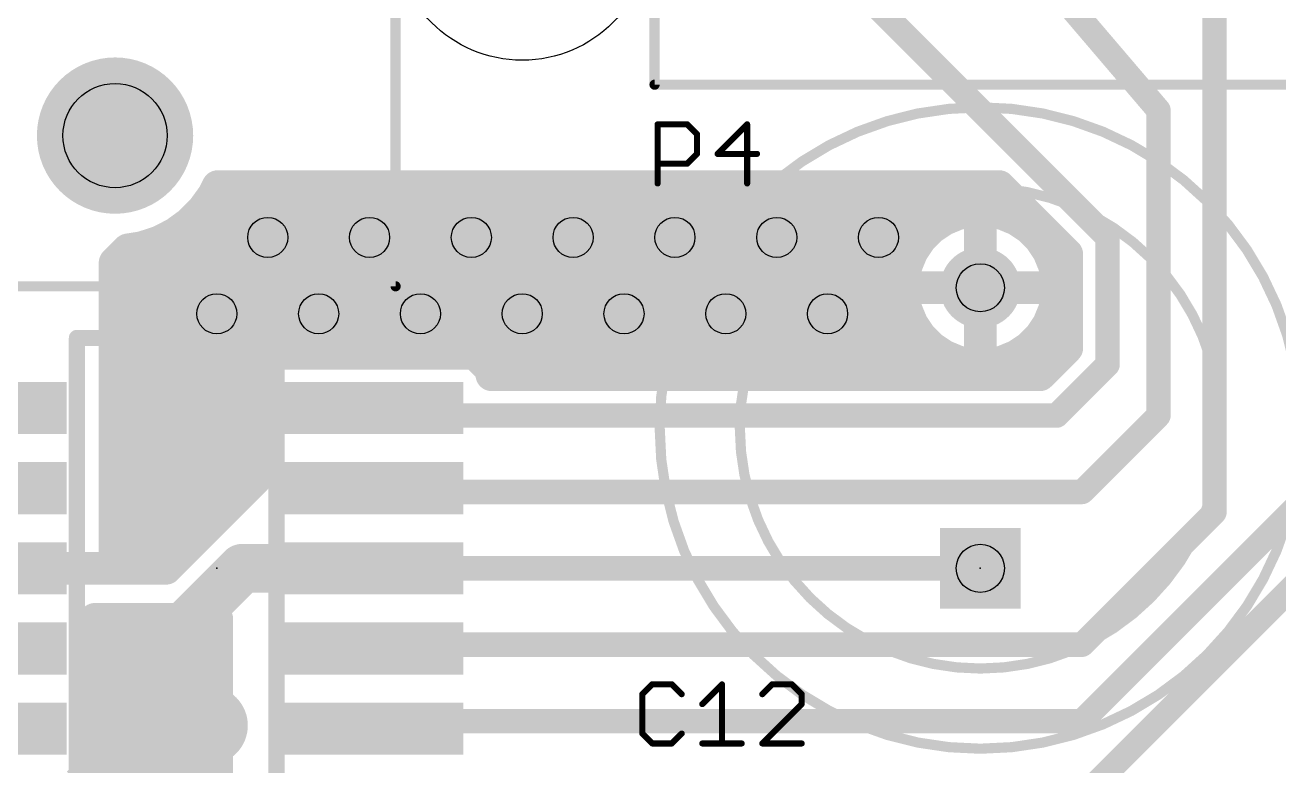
# Model space of a CAD drawing. Extents: x -1 to 68.6, y -1.7 to 63.5.
# Drawn here: x 9.04 to 24.68, y 44.84 to 54.08 of the extents above; entities that cross this region are included whole.
import ezdxf

# ---------------------------------------------------------------- set-up
doc = ezdxf.new("R2010")
doc.units = 0
for name, color, linetype in [('1', 22, 'CONTINUOUS'), ('17', 82, 'CONTINUOUS'), ('18', 82, 'CONTINUOUS'), ('20', 7, 'CONTINUOUS'), ('21', 253, 'CONTINUOUS'), ('23', 7, 'CONTINUOUS'), ('25', 253, 'CONTINUOUS'), ('31', 253, 'CONTINUOUS'), ('44', 253, 'CONTINUOUS')]:
    doc.layers.add(name, color=color, linetype=linetype)

# ---------------------------------------------------------------- blocks, each defined once
blk = doc.blocks.new('SQUAREP')
blk.add_solid([(-0.5, -0.5), (0.5, -0.5), (-0.5, 0.5), (0.5, 0.5)])
blk = doc.blocks.new('ROUNDP')
at = {"const_width": 0.5}
blk.add_lwpolyline([(0, -0.25, 1), (0, 0.25, 1), (0, -0.25)], format="xyb", dxfattribs=at)
blk = doc.blocks.new('RECT')
blk.add_solid([(-0.5, -0.5), (0.5, -0.5), (-0.5, 0.5), (0.5, 0.5)])
blk = doc.blocks.new('ROUNDV')
at = {"const_width": 0.5}
blk.add_lwpolyline([(0, -0.25, 1), (0, 0.25, 1), (0, -0.25)], format="xyb", dxfattribs=at)

msp = doc.modelspace()

# ---------------------------------------------------------------- linework, layer by layer
at = {"layer": '1'}
for points, const_width in [([(23.876, 48.006), (23.876, 55.245)], 0.3048), ([(22.5425, 51.435), (18.796, 55.1815)], 0.3048), ([(23.1775, 53.0225), (21.336, 55.1815)], 0.3048), ([(21.59, 43.815), (31.496, 53.721)], 0.3048), ([(23.1775, 49.2125), (23.1775, 53.0225)], 0.3048), ([(11.3849, 51.9544), (11.4438, 52.07)], 0.4064), ([(11.4438, 52.07), (21.1891, 52.07)], 0.4064), ([(21.1891, 52.07), (22.0345, 51.2246)], 0.4064), ([(11.2524, 51.772), (11.3849, 51.9544)], 0.4064), ([(11.418, 52.0192), (21.2399, 52.0192)], 0.4064), ([(22.225, 45.4025), (28.8925, 52.07)], 0.3048), ([(11.093, 51.6126), (11.2524, 51.772)], 0.4064), ([(20.8604, 51.7679), (20.6749, 51.731)], 0.4064), ([(20.955, 51.7679), (20.8604, 51.7679)], 0.4064), ([(20.955, 51.7679), (20.955, 50.8075)], 0.4064), ([(20.955, 50.8075), (20.955, 51.7679)], 0.4064), ([(21.0496, 51.7679), (20.955, 51.7679)], 0.4064), ([(21.2351, 51.731), (21.0496, 51.7679)], 0.4064), ([(10.9106, 51.4801), (11.093, 51.6126)], 0.4064), ([(11.0932, 51.6128), (20.4315, 51.6128)], 0.4064), ([(20.5001, 51.6586), (20.3428, 51.5535)], 0.4064), ([(20.6749, 51.731), (20.5001, 51.6586)], 0.4064), ([(20.955, 51.6128), (20.955, 51.6128)], 0.4064), ([(21.4099, 51.6586), (21.2351, 51.731)], 0.4064), ([(21.5672, 51.5535), (21.4099, 51.6586)], 0.4064), ([(21.4785, 51.6128), (21.6463, 51.6128)], 0.4064), ([(10.7098, 51.3777), (10.9106, 51.4801)], 0.4064), ([(20.209, 51.4197), (20.1039, 51.2624)], 0.4064), ([(20.3428, 51.5535), (20.209, 51.4197)], 0.4064), ([(21.701, 51.4197), (21.5672, 51.5535)], 0.4064), ([(21.8061, 51.2624), (21.701, 51.4197)], 0.4064), ([(10.16, 51.1175), (10.3233, 51.2808)], 0.4064), ([(10.3233, 51.2808), (10.4954, 51.3081)], 0.4064), ([(10.4954, 51.3081), (10.7098, 51.3777)], 0.4064), ([(20.1039, 51.2624), (20.0315, 51.0876)], 0.4064), ([(21.8785, 51.0876), (21.8061, 51.2624)], 0.4064), ([(22.5425, 49.8475), (22.5425, 51.435)], 0.3048), ([(10.16, 47.3075), (10.16, 51.1175)], 0.4064), ([(10.2489, 51.2064), (20.0807, 51.2064)], 0.4064), ([(20.955, 51.2064), (20.955, 51.2064)], 0.4064), ([(21.8293, 51.2064), (22.0345, 51.2064)], 0.4064), ([(22.0345, 51.2246), (22.0345, 50.0579)], 0.4064), ([(20.0315, 51.0876), (19.9946, 50.9021)], 0.4064), ([(21.9154, 50.9021), (21.8785, 51.0876)], 0.4064), ([(10.16, 50.8), (19.9946, 50.8)], 0.4064), ([(19.9946, 50.9021), (19.9946, 50.8075)], 0.4064), ([(19.9946, 50.8075), (20.955, 50.8075)], 0.4064), ([(20.955, 50.8075), (19.9946, 50.8075)], 0.4064), ([(19.9946, 50.8075), (19.9946, 50.7129)], 0.4064), ([(20.955, 50.8075), (20.955, 50.8075)], 0.4064), ([(20.955, 50.8075), (20.955, 50.8075)], 0.4064), ([(20.955, 49.8471), (20.955, 50.8075)], 0.4064), ([(20.955, 50.8075), (20.955, 50.8075)], 0.4064), ([(20.955, 50.8075), (20.955, 49.8471)], 0.4064), ([(21.9154, 50.8075), (20.955, 50.8075)], 0.4064), ([(20.955, 50.8075), (20.955, 50.8075)], 0.4064), ([(20.955, 50.8075), (21.9154, 50.8075)], 0.4064), ([(20.955, 50.8), (20.955, 50.8)], 0.4064), ([(21.9154, 50.8075), (21.9154, 50.9021)], 0.4064), ([(21.9154, 50.7129), (21.9154, 50.8075)], 0.4064), ([(21.9154, 50.8), (22.0345, 50.8)], 0.4064), ([(19.9946, 50.7129), (20.0315, 50.5274)], 0.4064), ([(21.8785, 50.5274), (21.9154, 50.7129)], 0.4064), ([(20.0315, 50.5274), (20.1039, 50.3526)], 0.4064), ([(21.8061, 50.3526), (21.8785, 50.5274)], 0.4064), ([(10.16, 50.3936), (20.0869, 50.3936)], 0.4064), ([(20.1039, 50.3526), (20.209, 50.1953)], 0.4064), ([(20.955, 50.3936), (20.955, 50.3936)], 0.4064), ([(21.701, 50.1953), (21.8061, 50.3526)], 0.4064), ([(21.8231, 50.3936), (22.0345, 50.3936)], 0.4064), ([(20.209, 50.1953), (20.3428, 50.0615)], 0.4064), ([(21.5672, 50.0615), (21.701, 50.1953)], 0.4064), ([(20.3428, 50.0615), (20.5001, 49.9564)], 0.4064), ([(21.4099, 49.9564), (21.5672, 50.0615)], 0.4064), ([(22.0345, 50.0579), (21.6971, 49.7205)], 0.4064), ([(10.16, 49.9872), (12.1068, 49.9872)], 0.4064), ([(12.1077, 49.9881), (11.8994, 49.7798)], 0.4064), ([(14.6523, 49.9881), (12.1077, 49.9881)], 0.4064), ([(14.8606, 49.7798), (14.6523, 49.9881)], 0.4064), ([(14.6532, 49.9872), (20.454, 49.9872)], 0.4064), ([(20.5001, 49.9564), (20.6749, 49.884)], 0.4064), ([(20.6749, 49.884), (20.8604, 49.8471)], 0.4064), ([(20.955, 49.9872), (20.955, 49.9872)], 0.4064), ([(21.0496, 49.8471), (21.2351, 49.884)], 0.4064), ([(21.2351, 49.884), (21.4099, 49.9564)], 0.4064), ([(21.456, 49.9872), (21.9638, 49.9872)], 0.4064), ([(11.8994, 49.7798), (11.8994, 48.8352)], 0.4064), ([(14.8606, 49.7205), (14.8606, 49.7798)], 0.4064), ([(21.6971, 49.7205), (14.8606, 49.7205)], 0.4064), ([(20.8604, 49.8471), (20.955, 49.8471)], 0.4064), ([(20.955, 49.8471), (21.0496, 49.8471)], 0.4064), ([(21.9075, 49.2125), (22.5425, 49.8475)], 0.3048), ([(10.16, 49.5808), (11.8994, 49.5808)], 0.4064), ([(13.38, 49.3075), (13.475, 49.2125)], 0.3048), ([(10.16, 49.1744), (11.8994, 49.1744)], 0.4064), ([(13.475, 49.2125), (21.9075, 49.2125)], 0.3048), ([(22.225, 48.26), (23.1775, 49.2125)], 0.3048), ([(10.16, 48.768), (11.8994, 48.768)], 0.4064), ([(11.8994, 48.8352), (11.9271, 48.8075)], 0.4064), ([(11.9271, 48.8075), (11.8994, 48.7798)], 0.4064), ([(11.8994, 48.7798), (11.8994, 48.4119)], 0.4064), ([(10.16, 48.3616), (11.8491, 48.3616)], 0.4064), ([(11.8994, 48.4119), (10.795, 47.3075)], 0.4064), ([(13.38, 48.3075), (13.4275, 48.26)], 0.3048), ([(13.4275, 48.26), (22.225, 48.26)], 0.3048), ([(10.16, 47.9552), (11.4427, 47.9552)], 0.4064), ([(22.225, 46.355), (23.876, 48.006)], 0.3048), ([(10.16, 47.5488), (11.0363, 47.5488)], 0.4064), ([(11.7475, 47.3075), (11.1125, 46.6725)], 0.6096), ([(13.38, 47.3075), (11.7475, 47.3075)], 0.6096), ([(8.43, 47.3075), (10.16, 47.3075)], 0.4064), ([(10.795, 47.3075), (10.16, 47.3075)], 0.4064), ([(13.38, 47.3075), (20.955, 47.3075)], 0.3048), ([(9.9106, 45.8352), (9.9106, 46.6725)], 0.4064), ([(9.9106, 46.6725), (11.43, 46.6725)], 0.4064), ([(11.43, 46.6725), (11.43, 44.4547)], 0.4064), ([(9.9106, 46.3296), (11.43, 46.3296)], 0.4064), ([(13.38, 46.3075), (13.4275, 46.355)], 0.3048), ([(13.4275, 46.355), (22.225, 46.355)], 0.3048), ([(9.8829, 45.8075), (9.9106, 45.8352)], 0.4064), ([(9.9106, 45.7798), (9.8829, 45.8075)], 0.4064), ([(9.9106, 45.9232), (11.43, 45.9232)], 0.4064), ([(9.9106, 44.8352), (9.9106, 45.7798)], 0.4064), ([(9.9106, 45.5168), (11.43, 45.5168)], 0.4064), ([(13.38, 45.3075), (13.475, 45.4025)], 0.3048), ([(13.475, 45.4025), (22.225, 45.4025)], 0.3048), ([(9.9106, 45.1104), (11.43, 45.1104)], 0.4064), ([(9.7023, 44.6269), (9.9106, 44.8352)], 0.4064), ([(9.7794, 44.704), (11.43, 44.704)], 0.4064)]:
    msp.add_lwpolyline(points, dxfattribs=dict(at, const_width=const_width))
for points, const_width in [([(23.2537, 53.0225, 1), (23.1013, 53.0225)], 0.1524), ([(23.1195, 52.9731, 1), (23.2355, 53.0719)], 0.1524), ([(11.4438, 52.1716, 1), (11.4438, 51.9684)], 0.2032), ([(11.5344, 52.0239, 1), (11.3533, 52.1161)], 0.2032), ([(21.2609, 52.1418, 1), (21.1172, 51.9982)], 0.2032), ([(21.1891, 51.9684, 1), (21.1891, 52.1716)], 0.2032), ([(11.2944, 52.0005, 1), (11.4755, 51.9082)], 0.2032), ([(11.4671, 51.8946, 1), (11.3027, 52.0141)], 0.2032), ([(11.418, 52.1208, 1), (11.418, 51.9176)], 0.2032), ([(21.2399, 51.9176, 1), (21.2399, 52.1208)], 0.2032), ([(11.3243, 51.7001, 1), (11.1806, 51.8438)], 0.2032), ([(20.8604, 51.8695, 1), (20.8604, 51.6663)], 0.2032), ([(20.8802, 51.6682, 1), (20.8406, 51.8675)], 0.2032), ([(21.0566, 51.7679, 1), (20.8534, 51.7679)], 0.2032), ([(21.0566, 51.7679, 1), (20.8534, 51.7679)], 0.2032), ([(20.955, 51.8695, 1), (20.955, 51.6663)], 0.2032), ([(21.0694, 51.8675, 1), (21.0298, 51.6682)], 0.2032), ([(20.955, 51.6663, 1), (20.955, 51.8695)], 0.2032), ([(21.0496, 51.6663, 1), (21.0496, 51.8695)], 0.2032), ([(11.0212, 51.6844, 1), (11.1649, 51.5407)], 0.2032), ([(11.0932, 51.7144, 1), (11.0932, 51.5112)], 0.2032), ([(11.1527, 51.5304, 1), (11.0333, 51.6948)], 0.2032), ([(11.1702, 51.8317, 1), (11.3346, 51.7123)], 0.2032), ([(20.4612, 51.7525, 1), (20.539, 51.5647)], 0.2032), ([(20.4315, 51.5112, 1), (20.4315, 51.7144)], 0.2032), ([(20.5565, 51.5741, 1), (20.4436, 51.7431)], 0.2032), ([(20.655, 51.8306, 1), (20.6947, 51.6313)], 0.2032), ([(20.7137, 51.6371, 1), (20.636, 51.8249)], 0.2032), ([(20.955, 51.7144, 1), (20.955, 51.5112)], 0.2032), ([(20.955, 51.5112, 1), (20.955, 51.7144)], 0.2032), ([(21.274, 51.8249, 1), (21.1963, 51.6371)], 0.2032), ([(21.2153, 51.6313, 1), (21.255, 51.8306)], 0.2032), ([(21.4664, 51.7431, 1), (21.3535, 51.5741)], 0.2032), ([(21.371, 51.5647, 1), (21.4488, 51.7525)], 0.2032), ([(21.4785, 51.7144, 1), (21.4785, 51.5112)], 0.2032), ([(21.6463, 51.5112, 1), (21.6463, 51.7144)], 0.2032), ([(10.8509, 51.5623, 1), (10.9704, 51.3979)], 0.2032), ([(10.9568, 51.3895, 1), (10.8645, 51.5706)], 0.2032), ([(20.2935, 51.3633, 1), (20.1245, 51.4762)], 0.2032), ([(20.2863, 51.638, 1), (20.3992, 51.469)], 0.2032), ([(20.4146, 51.4816, 1), (20.2709, 51.6253)], 0.2032), ([(21.6391, 51.6253, 1), (21.4954, 51.4816)], 0.2032), ([(21.5108, 51.469, 1), (21.6237, 51.638)], 0.2032), ([(21.7855, 51.4762, 1), (21.6165, 51.3633)], 0.2032), ([(10.3074, 51.3812, 1), (10.3392, 51.1805)], 0.2032), ([(10.3952, 51.209, 1), (10.2515, 51.3527)], 0.2032), ([(10.464, 51.4047, 1), (10.5268, 51.2114)], 0.2032), ([(10.5113, 51.2077, 1), (10.4795, 51.4084)], 0.2032), ([(10.6636, 51.4683, 1), (10.7559, 51.2872)], 0.2032), ([(10.7412, 51.2811, 1), (10.6784, 51.4744)], 0.2032), ([(20.1978, 51.2235, 1), (20.01, 51.3013)], 0.2032), ([(20.1372, 51.4916, 1), (20.2809, 51.3479)], 0.2032), ([(21.6291, 51.3479, 1), (21.7728, 51.4916)], 0.2032), ([(21.9, 51.3013, 1), (21.7122, 51.2235)], 0.2032), ([(22.6187, 51.435, 1), (22.4663, 51.435)], 0.1524), ([(22.4886, 51.3811, 1), (22.5964, 51.4889)], 0.1524), ([(10.2616, 51.1175, 1), (10.0584, 51.1175)], 0.2032), ([(10.2489, 51.308, 1), (10.2489, 51.1048)], 0.2032), ([(20.0194, 51.3189, 1), (20.1884, 51.206)], 0.2032), ([(20.0807, 51.1048, 1), (20.0807, 51.308)], 0.2032), ([(20.955, 51.308, 1), (20.955, 51.1048)], 0.2032), ([(20.955, 51.1048, 1), (20.955, 51.308)], 0.2032), ([(21.7216, 51.206, 1), (21.8906, 51.3189)], 0.2032), ([(21.8293, 51.308, 1), (21.8293, 51.1048)], 0.2032), ([(22.1361, 51.2246, 1), (21.9329, 51.2246)], 0.2032), ([(21.9627, 51.1527, 1), (22.1063, 51.2964)], 0.2032), ([(22.0345, 51.1048, 1), (22.0345, 51.308)], 0.2032), ([(10.0882, 51.1893, 1), (10.2318, 51.0457)], 0.2032), ([(19.9376, 51.1265, 1), (20.1254, 51.0488)], 0.2032), ([(20.1312, 51.0678, 1), (19.9319, 51.1075)], 0.2032), ([(21.9781, 51.1075, 1), (21.7788, 51.0678)], 0.2032), ([(21.7846, 51.0488, 1), (21.9724, 51.1265)], 0.2032), ([(10.16, 50.9016, 1), (10.16, 50.6984)], 0.2032), ([(20.0962, 50.9021, 1), (19.893, 50.9021)], 0.2032), ([(19.9946, 50.9091, 1), (19.9946, 50.7059)], 0.2032), ([(19.9946, 50.9091, 1), (19.9946, 50.7059)], 0.2032), ([(20.0962, 50.8075, 1), (19.893, 50.8075)], 0.2032), ([(19.895, 50.9219, 1), (20.0942, 50.8823)], 0.2032), ([(19.9946, 50.6984, 1), (19.9946, 50.9016)], 0.2032), ([(20.955, 50.9091, 1), (20.955, 50.7059)], 0.2032), ([(21.0566, 50.8075, 1), (20.8534, 50.8075)], 0.2032), ([(21.0566, 50.8075, 1), (20.8534, 50.8075)], 0.2032), ([(20.955, 50.9091, 1), (20.955, 50.7059)], 0.2032), ([(21.0566, 50.8075, 1), (20.8534, 50.8075)], 0.2032), ([(20.955, 50.9091, 1), (20.955, 50.7059)], 0.2032), ([(21.0566, 50.8075, 1), (20.8534, 50.8075)], 0.2032), ([(20.955, 50.9091, 1), (20.955, 50.7059)], 0.2032), ([(20.955, 50.9016, 1), (20.955, 50.6984)], 0.2032), ([(20.955, 50.7059, 1), (20.955, 50.9091)], 0.2032), ([(20.955, 50.7059, 1), (20.955, 50.9091)], 0.2032), ([(20.955, 50.7059, 1), (20.955, 50.9091)], 0.2032), ([(20.955, 50.7059, 1), (20.955, 50.9091)], 0.2032), ([(20.955, 50.6984, 1), (20.955, 50.9016)], 0.2032), ([(22.017, 50.9021, 1), (21.8138, 50.9021)], 0.2032), ([(22.017, 50.8075, 1), (21.8138, 50.8075)], 0.2032), ([(21.9154, 50.9016, 1), (21.9154, 50.6984)], 0.2032), ([(21.8157, 50.8823, 1), (22.015, 50.9219)], 0.2032), ([(21.9154, 50.7059, 1), (21.9154, 50.9091)], 0.2032), ([(21.9154, 50.7059, 1), (21.9154, 50.9091)], 0.2032), ([(22.0345, 50.6984, 1), (22.0345, 50.9016)], 0.2032), ([(19.893, 50.8075, 1), (20.0962, 50.8075)], 0.2032), ([(20.0942, 50.7327, 1), (19.895, 50.6931)], 0.2032), ([(20.8534, 50.8075, 1), (21.0566, 50.8075)], 0.2032), ([(20.8534, 50.8075, 1), (21.0566, 50.8075)], 0.2032), ([(20.8534, 50.8075, 1), (21.0566, 50.8075)], 0.2032), ([(20.8534, 50.8075, 1), (21.0566, 50.8075)], 0.2032), ([(21.8138, 50.8075, 1), (22.017, 50.8075)], 0.2032), ([(22.015, 50.6931, 1), (21.8157, 50.7327)], 0.2032), ([(19.893, 50.7129, 1), (20.0962, 50.7129)], 0.2032), ([(20.1254, 50.5662, 1), (19.9376, 50.4885)], 0.2032), ([(21.9724, 50.4885, 1), (21.7846, 50.5662)], 0.2032), ([(21.8138, 50.7129, 1), (22.017, 50.7129)], 0.2032), ([(10.16, 50.4952, 1), (10.16, 50.292)], 0.2032), ([(19.9319, 50.5075, 1), (20.1312, 50.5472)], 0.2032), ([(20.1884, 50.409, 1), (20.0194, 50.2961)], 0.2032), ([(20.0869, 50.292, 1), (20.0869, 50.4952)], 0.2032), ([(20.955, 50.4952, 1), (20.955, 50.292)], 0.2032), ([(20.955, 50.292, 1), (20.955, 50.4952)], 0.2032), ([(21.8231, 50.4952, 1), (21.8231, 50.292)], 0.2032), ([(21.8906, 50.2961, 1), (21.7216, 50.409)], 0.2032), ([(21.7788, 50.5472, 1), (21.9781, 50.5075)], 0.2032), ([(22.0345, 50.292, 1), (22.0345, 50.4952)], 0.2032), ([(20.01, 50.3137, 1), (20.1978, 50.3915)], 0.2032), ([(20.2809, 50.2671, 1), (20.1372, 50.1234)], 0.2032), ([(21.7728, 50.1234, 1), (21.6291, 50.2671)], 0.2032), ([(21.7122, 50.3915, 1), (21.9, 50.3137)], 0.2032), ([(20.1245, 50.1388, 1), (20.2935, 50.2517)], 0.2032), ([(20.3992, 50.146, 1), (20.2863, 49.977)], 0.2032), ([(20.2709, 49.9897, 1), (20.4146, 50.1334)], 0.2032), ([(21.4954, 50.1334, 1), (21.6391, 49.9897)], 0.2032), ([(21.6237, 49.977, 1), (21.5108, 50.146)], 0.2032), ([(21.6165, 50.2517, 1), (21.7855, 50.1388)], 0.2032), ([(22.1063, 49.9861, 1), (21.9627, 50.1298)], 0.2032), ([(10.16, 50.0888, 1), (10.16, 49.8856)], 0.2032), ([(12.1077, 50.0897, 1), (12.1077, 49.8865)], 0.2032), ([(12.1795, 49.9163, 1), (12.0359, 50.0599)], 0.2032), ([(12.1068, 49.8856, 1), (12.1068, 50.0888)], 0.2032), ([(14.7241, 50.0599, 1), (14.5805, 49.9163)], 0.2032), ([(14.6532, 50.0888, 1), (14.6532, 49.8856)], 0.2032), ([(14.6523, 49.8865, 1), (14.6523, 50.0897)], 0.2032), ([(20.539, 50.0503, 1), (20.4612, 49.8625)], 0.2032), ([(20.4436, 49.8719, 1), (20.5565, 50.0409)], 0.2032), ([(20.454, 49.8856, 1), (20.454, 50.0888)], 0.2032), ([(20.6947, 49.9837, 1), (20.655, 49.7844)], 0.2032), ([(20.636, 49.7901, 1), (20.7137, 49.9779)], 0.2032), ([(20.955, 50.0888, 1), (20.955, 49.8856)], 0.2032), ([(20.955, 49.8856, 1), (20.955, 50.0888)], 0.2032), ([(21.1963, 49.9779, 1), (21.274, 49.7901)], 0.2032), ([(21.255, 49.7844, 1), (21.2153, 49.9837)], 0.2032), ([(21.3535, 50.0409, 1), (21.4664, 49.8719)], 0.2032), ([(21.456, 50.0888, 1), (21.456, 49.8856)], 0.2032), ([(21.4488, 49.8625, 1), (21.371, 50.0503)], 0.2032), ([(21.9329, 50.0579, 1), (22.1361, 50.0579)], 0.2032), ([(21.9638, 49.8856, 1), (21.9638, 50.0888)], 0.2032), ([(12.001, 49.7798, 1), (11.7978, 49.7798)], 0.2032), ([(11.8276, 49.8516, 1), (11.9712, 49.708)], 0.2032), ([(14.9622, 49.7798, 1), (14.759, 49.7798)], 0.2032), ([(14.8606, 49.8221, 1), (14.8606, 49.6189)], 0.2032), ([(14.7888, 49.708, 1), (14.9324, 49.8516)], 0.2032), ([(20.8604, 49.9487, 1), (20.8604, 49.7455)], 0.2032), ([(20.8406, 49.7475, 1), (20.8802, 49.9467)], 0.2032), ([(20.955, 49.9487, 1), (20.955, 49.7455)], 0.2032), ([(20.8534, 49.8471, 1), (21.0566, 49.8471)], 0.2032), ([(20.8534, 49.8471, 1), (21.0566, 49.8471)], 0.2032), ([(21.0298, 49.9467, 1), (21.0694, 49.7475)], 0.2032), ([(20.955, 49.7455, 1), (20.955, 49.9487)], 0.2032), ([(21.0496, 49.7455, 1), (21.0496, 49.9487)], 0.2032), ([(21.6971, 49.6189, 1), (21.6971, 49.8221)], 0.2032), ([(22.4663, 49.8475, 1), (22.6187, 49.8475)], 0.1524), ([(22.5964, 49.7936, 1), (22.4886, 49.9014)], 0.1524), ([(10.16, 49.6824, 1), (10.16, 49.4792)], 0.2032), ([(11.8994, 49.4792, 1), (11.8994, 49.6824)], 0.2032), ([(14.759, 49.7205, 1), (14.9622, 49.7205)], 0.2032), ([(21.6252, 49.7923, 1), (21.7689, 49.6487)], 0.2032), ([(13.4339, 49.3614, 1), (13.3261, 49.2536)], 0.1524), ([(10.16, 49.276, 1), (10.16, 49.0728)], 0.2032), ([(11.8994, 49.0728, 1), (11.8994, 49.276)], 0.2032), ([(13.475, 49.2887, 1), (13.475, 49.1363)], 0.1524), ([(13.4211, 49.1586, 1), (13.5289, 49.2664)], 0.1524), ([(21.8536, 49.2664, 1), (21.9614, 49.1586)], 0.1524), ([(21.9075, 49.1363, 1), (21.9075, 49.2887)], 0.1524), ([(23.1013, 49.2125, 1), (23.2537, 49.2125)], 0.1524), ([(23.2314, 49.1586, 1), (23.1236, 49.2664)], 0.1524), ([(10.16, 48.8696, 1), (10.16, 48.6664)], 0.2032), ([(12.001, 48.7798, 1), (11.7978, 48.7798)], 0.2032), ([(11.9712, 48.907, 1), (11.8276, 48.7634)], 0.2032), ([(11.9989, 48.7357, 1), (11.8553, 48.8793)], 0.2032), ([(11.8553, 48.7357, 1), (11.9989, 48.8793)], 0.2032), ([(11.8994, 48.6664, 1), (11.8994, 48.8696)], 0.2032), ([(11.8276, 48.8516, 1), (11.9712, 48.7079)], 0.2032), ([(11.7978, 48.8352, 1), (12.001, 48.8352)], 0.2032), ([(10.16, 48.4632, 1), (10.16, 48.26)], 0.2032), ([(11.7978, 48.4119, 1), (12.001, 48.4119)], 0.2032), ([(11.9712, 48.3401, 1), (11.8276, 48.4837)], 0.2032), ([(11.8491, 48.26, 1), (11.8491, 48.4632)], 0.2032), ([(13.4339, 48.3614, 1), (13.3261, 48.2536)], 0.1524), ([(13.4275, 48.3362, 1), (13.4275, 48.1838)], 0.1524), ([(13.3736, 48.2061, 1), (13.4814, 48.3139)], 0.1524), ([(22.1711, 48.3139, 1), (22.2789, 48.2061)], 0.1524), ([(22.225, 48.1838, 1), (22.225, 48.3362)], 0.1524), ([(10.16, 48.0568, 1), (10.16, 47.8536)], 0.2032), ([(11.4427, 47.8536, 1), (11.4427, 48.0568)], 0.2032), ([(23.7998, 48.006, 1), (23.9522, 48.006)], 0.1524), ([(23.9299, 47.9521, 1), (23.8221, 48.0599)], 0.1524), ([(10.16, 47.6504, 1), (10.16, 47.4472)], 0.2032), ([(11.0363, 47.4472, 1), (11.0363, 47.6504)], 0.2032), ([(11.7475, 47.4599, 1), (11.7475, 47.1551)], 0.3048), ([(11.8553, 47.1997, 1), (11.6397, 47.4153)], 0.3048), ([(13.38, 47.1551, 1), (13.38, 47.4599)], 0.3048), ([(10.16, 47.4091, 1), (10.16, 47.2059)], 0.2032), ([(10.0584, 47.3075, 1), (10.2616, 47.3075)], 0.2032), ([(10.16, 47.2059, 1), (10.16, 47.4091)], 0.2032), ([(10.7232, 47.3793, 1), (10.8668, 47.2357)], 0.2032), ([(10.795, 47.2059, 1), (10.795, 47.4091)], 0.2032), ([(13.38, 47.3837, 1), (13.38, 47.2313)], 0.1524), ([(20.955, 47.2313, 1), (20.955, 47.3837)], 0.1524), ([(11.0047, 46.7803, 1), (11.2203, 46.5647)], 0.3048), ([(10.0122, 46.6725, 1), (9.809, 46.6725)], 0.2032), ([(9.9106, 46.7741, 1), (9.9106, 46.5709)], 0.2032), ([(11.5316, 46.6725, 1), (11.3284, 46.6725)], 0.2032), ([(11.43, 46.5709, 1), (11.43, 46.7741)], 0.2032), ([(9.9106, 46.4312, 1), (9.9106, 46.228)], 0.2032), ([(11.43, 46.228, 1), (11.43, 46.4312)], 0.2032), ([(13.4275, 46.4312, 1), (13.4275, 46.2788)], 0.1524), ([(13.4814, 46.3011, 1), (13.3736, 46.4089)], 0.1524), ([(22.1711, 46.4089, 1), (22.2789, 46.3011)], 0.1524), ([(22.225, 46.2788, 1), (22.225, 46.4312)], 0.1524), ([(13.3261, 46.3614, 1), (13.4339, 46.2536)], 0.1524), ([(9.9547, 45.8793, 1), (9.811, 45.7357)], 0.2032), ([(9.9106, 46.0248, 1), (9.9106, 45.8216)], 0.2032), ([(9.9824, 45.7634, 1), (9.8388, 45.907)], 0.2032), ([(11.43, 45.8216, 1), (11.43, 46.0248)], 0.2032), ([(9.8111, 45.8793, 1), (9.9547, 45.7357)], 0.2032), ([(10.0122, 45.7798, 1), (9.809, 45.7798)], 0.2032), ([(9.809, 45.8352, 1), (10.0122, 45.8352)], 0.2032), ([(9.8388, 45.708, 1), (9.9824, 45.8516)], 0.2032), ([(9.9106, 45.6184, 1), (9.9106, 45.4152)], 0.2032), ([(11.43, 45.4152, 1), (11.43, 45.6184)], 0.2032), ([(13.475, 45.4787, 1), (13.475, 45.3263)], 0.1524), ([(13.5289, 45.3486, 1), (13.4211, 45.4564)], 0.1524), ([(22.1711, 45.4564, 1), (22.2789, 45.3486)], 0.1524), ([(22.225, 45.3263, 1), (22.225, 45.4787)], 0.1524), ([(13.3261, 45.3614, 1), (13.4339, 45.2536)], 0.1524), ([(9.9106, 45.212, 1), (9.9106, 45.0088)], 0.2032), ([(11.43, 45.0088, 1), (11.43, 45.212)], 0.2032), ([(9.7794, 44.8056, 1), (9.7794, 44.6024)], 0.2032), ([(9.809, 44.8352, 1), (10.0122, 44.8352)], 0.2032), ([(9.9824, 44.7634, 1), (9.8388, 44.907)], 0.2032), ([(11.43, 44.6024, 1), (11.43, 44.8056)], 0.2032)]:
    msp.add_lwpolyline(points, format="xyb", dxfattribs=dict(at, const_width=const_width))
at = {"layer": '20'}
msp.add_circle((15.24, 55.245), 1.6, dxfattribs=at)
at = {"layer": '21'}
for points, const_width in [([(16.891, 53.34), (16.891, 57.15)], 0.127), ([(13.66, 56.745), (13.66, 50.825)], 0.127), ([(43.561, 53.34), (16.891, 53.34)], 0.127), ([(13.66, 50.825), (6.66, 50.825)], 0.127), ([(9.685, 44.5645), (9.685, 50.1805)], 0.2032), ([(9.685, 50.1805), (12.175, 50.1805)], 0.2032), ([(12.175, 50.1805), (12.175, 44.5645)], 0.2032)]:
    msp.add_lwpolyline(points, dxfattribs=dict(at, const_width=const_width))
for points, const_width in [([(16.891, 53.3718, 1), (16.891, 53.3083)], 0.0635), ([(16.8593, 53.34, 1), (16.9228, 53.34)], 0.0635), ([(20.955, 45.0575, 1), (20.955, 53.0575, 1), (20.955, 45.0575)], 0.127), ([(20.955, 46.0575, 1), (20.955, 52.0575, 1), (20.955, 46.0575)], 0.127), ([(13.6282, 50.825, 1), (13.6918, 50.825)], 0.0635), ([(13.66, 50.7933, 1), (13.66, 50.8568)], 0.0635), ([(9.7358, 50.1805, 1), (9.6342, 50.1805)], 0.1016), ([(9.685, 50.2313, 1), (9.685, 50.1297)], 0.1016), ([(12.2258, 50.1805, 1), (12.1242, 50.1805)], 0.1016), ([(12.175, 50.1297, 1), (12.175, 50.2313)], 0.1016), ([(11.325, 44.9575, 1), (11.325, 45.7375, 1), (11.325, 44.9575)], 0.2032)]:
    msp.add_lwpolyline(points, format="xyb", dxfattribs=dict(at, const_width=const_width))
at = {"layer": '23'}
for p in [(11.43, 47.3075), (20.955, 47.3075)]:
    msp.add_point(p, dxfattribs=at)
at = {"layer": '25', "const_width": 0.0381}
for points in [[(16.9291, 52.8644, 1), (16.9291, 52.8263)], [(16.9482, 52.8453, 1), (16.9101, 52.8453)], [(17.3112, 52.8588, 1), (17.2842, 52.8319)], [(17.2977, 52.8263, 1), (17.2977, 52.8644)], [(18.0652, 52.8453, 1), (18.0271, 52.8453)], [(18.0596, 52.8319, 1), (18.0327, 52.8588)], [(17.4396, 52.7225, 1), (17.4015, 52.7225)], [(17.4071, 52.709, 1), (17.4341, 52.7359)], [(17.4015, 52.4767, 1), (17.4396, 52.4767)], [(17.4341, 52.4632, 1), (17.4071, 52.4902)], [(17.6775, 52.4958, 1), (17.6775, 52.4577)], [(17.664, 52.4902, 1), (17.691, 52.4632)], [(18.169, 52.4577, 1), (18.169, 52.4958)], [(16.9291, 52.3729, 1), (16.9291, 52.3348)], [(17.2842, 52.3673, 1), (17.3112, 52.3404)], [(17.2977, 52.3348, 1), (17.2977, 52.3729)], [(16.9101, 52.1081, 1), (16.9482, 52.1081)], [(18.0271, 52.1081, 1), (18.0652, 52.1081)], [(16.861, 45.8794, 1), (16.861, 45.8413)], [(16.8744, 45.8469, 1), (16.8475, 45.8738)], [(17.1202, 45.8738, 1), (17.0932, 45.8469)], [(17.1067, 45.8413, 1), (17.1067, 45.8794)], [(17.7513, 45.8603, 1), (17.7132, 45.8603)], [(17.7457, 45.8469, 1), (17.7188, 45.8738)], [(18.3578, 45.8794, 1), (18.3578, 45.8413)], [(18.3713, 45.8469, 1), (18.3443, 45.8738)], [(18.617, 45.8738, 1), (18.5901, 45.8469)], [(18.6035, 45.8413, 1), (18.6035, 45.8794)], [(16.7571, 45.7375, 1), (16.719, 45.7375)], [(16.7246, 45.7509, 1), (16.7516, 45.724)], [(17.2161, 45.724, 1), (17.2431, 45.7509)], [(18.2215, 45.7509, 1), (18.2484, 45.724)], [(18.7455, 45.7375, 1), (18.7074, 45.7375)], [(18.7129, 45.724, 1), (18.7399, 45.7509)], [(17.473, 45.6281, 1), (17.5, 45.6011)], [(18.7074, 45.6146, 1), (18.7455, 45.6146)], [(18.7399, 45.6011, 1), (18.7129, 45.6281)], [(16.7516, 45.2594, 1), (16.7246, 45.2325)], [(16.719, 45.246, 1), (16.7571, 45.246)], [(17.2431, 45.2325, 1), (17.2161, 45.2594)], [(16.861, 45.1422, 1), (16.861, 45.1041)], [(16.8475, 45.1096, 1), (16.8744, 45.1366)], [(17.0932, 45.1366, 1), (17.1202, 45.1096)], [(17.1067, 45.1041, 1), (17.1067, 45.1422)], [(17.4865, 45.1422, 1), (17.4865, 45.1041)], [(17.7132, 45.1231, 1), (17.7513, 45.1231)], [(17.978, 45.1041, 1), (17.978, 45.1422)], [(18.2349, 45.1422, 1), (18.2349, 45.1041)], [(18.2215, 45.1366, 1), (18.2484, 45.1096)], [(18.7264, 45.1041, 1), (18.7264, 45.1422)]]:
    msp.add_lwpolyline(points, format="xyb", dxfattribs=at)
at = {"layer": '25', "const_width": 0.0762}
for points in [[(16.9291, 52.1081), (16.9291, 52.8453)], [(16.9291, 52.8453), (17.2977, 52.8453)], [(17.2977, 52.8453), (17.4206, 52.7225)], [(18.0461, 52.8453), (17.6775, 52.4767)], [(18.0461, 52.1081), (18.0461, 52.8453)], [(17.4206, 52.7225), (17.4206, 52.4767)], [(17.4206, 52.4767), (17.2977, 52.3538)], [(17.6775, 52.4767), (18.169, 52.4767)], [(17.2977, 52.3538), (16.9291, 52.3538)], [(16.861, 45.8603), (16.7381, 45.7375)], [(17.1067, 45.8603), (16.861, 45.8603)], [(17.2296, 45.7375), (17.1067, 45.8603)], [(17.4865, 45.6146), (17.7323, 45.8603)], [(17.7323, 45.8603), (17.7323, 45.1231)], [(18.3578, 45.8603), (18.2349, 45.7375)], [(18.6035, 45.8603), (18.3578, 45.8603)], [(18.7264, 45.7375), (18.6035, 45.8603)], [(16.7381, 45.7375), (16.7381, 45.246)], [(18.7264, 45.6146), (18.7264, 45.7375)], [(18.2349, 45.1231), (18.7264, 45.6146)], [(16.7381, 45.246), (16.861, 45.1231)], [(17.1067, 45.1231), (17.2296, 45.246)], [(16.861, 45.1231), (17.1067, 45.1231)], [(17.4865, 45.1231), (17.978, 45.1231)], [(18.7264, 45.1231), (18.2349, 45.1231)]]:
    msp.add_lwpolyline(points, dxfattribs=at)
at = {"layer": '44'}
for centre, radius in [((10.16, 52.705), 0.65), ((12.065, 51.435), 0.25), ((13.335, 51.435), 0.25), ((14.605, 51.435), 0.25), ((15.875, 51.435), 0.25), ((17.145, 51.435), 0.25), ((18.415, 51.435), 0.25), ((19.685, 51.435), 0.25), ((20.955, 50.8075), 0.3), ((11.43, 50.4825), 0.25), ((12.7, 50.4825), 0.25), ((13.97, 50.4825), 0.25), ((15.24, 50.4825), 0.25), ((16.51, 50.4825), 0.25), ((17.78, 50.4825), 0.25), ((19.05, 50.4825), 0.25), ((20.955, 47.3075), 0.3)]:
    msp.add_circle(centre, radius, dxfattribs=at)

# ---------------------------------------------------------------- block references
at = {"layer": '1', "xscale": 0.65, "yscale": 2.25, "rotation": 90}
for p in [(8.43, 49.3075), (13.38, 49.3075), (8.43, 48.3075), (13.38, 48.3075), (8.43, 47.3075), (13.38, 47.3075), (8.43, 46.3075), (13.38, 46.3075), (8.43, 45.3075), (13.38, 45.3075)]:
    msp.add_blockref('RECT', p, dxfattribs=at)
at = {"layer": '17', "xscale": 1.95, "yscale": 1.95}
msp.add_blockref('ROUNDP', (10.16, 52.705), dxfattribs=at)
msp.add_blockref('ROUNDP', (10.16, 52.705), dxfattribs=at)
at = {"layer": '17', "xscale": 1.0064, "yscale": 1.0064, "rotation": 180}
for name, p in [('ROUNDP', (20.955, 50.8075)), ('ROUNDP', (20.955, 50.8075)), ('SQUAREP', (20.955, 47.3075)), ('SQUAREP', (20.955, 47.3075))]:
    msp.add_blockref(name, p, dxfattribs=at)
at = {"layer": '18', "xscale": 0.9064, "yscale": 0.9064}
for p in [(12.065, 51.435), (12.065, 51.435), (13.335, 51.435), (13.335, 51.435), (14.605, 51.435), (14.605, 51.435), (15.875, 51.435), (15.875, 51.435), (17.145, 51.435), (17.145, 51.435), (18.415, 51.435), (18.415, 51.435), (19.685, 51.435), (19.685, 51.435), (11.43, 50.4825), (11.43, 50.4825), (12.7, 50.4825), (12.7, 50.4825), (13.97, 50.4825), (13.97, 50.4825), (15.24, 50.4825), (15.24, 50.4825), (16.51, 50.4825), (16.51, 50.4825), (17.78, 50.4825), (17.78, 50.4825), (19.05, 50.4825), (19.05, 50.4825)]:
    msp.add_blockref('ROUNDV', p, dxfattribs=at)
at = {"layer": '31', "xscale": 0.65, "yscale": 2.25, "rotation": 90}
for p in [(8.43, 49.3075), (13.38, 49.3075), (8.43, 48.3075), (13.38, 48.3075), (8.43, 47.3075), (13.38, 47.3075), (8.43, 46.3075), (13.38, 46.3075), (8.43, 45.3075), (13.38, 45.3075)]:
    msp.add_blockref('RECT', p, dxfattribs=at)

doc.saveas('drawing.dxf')
